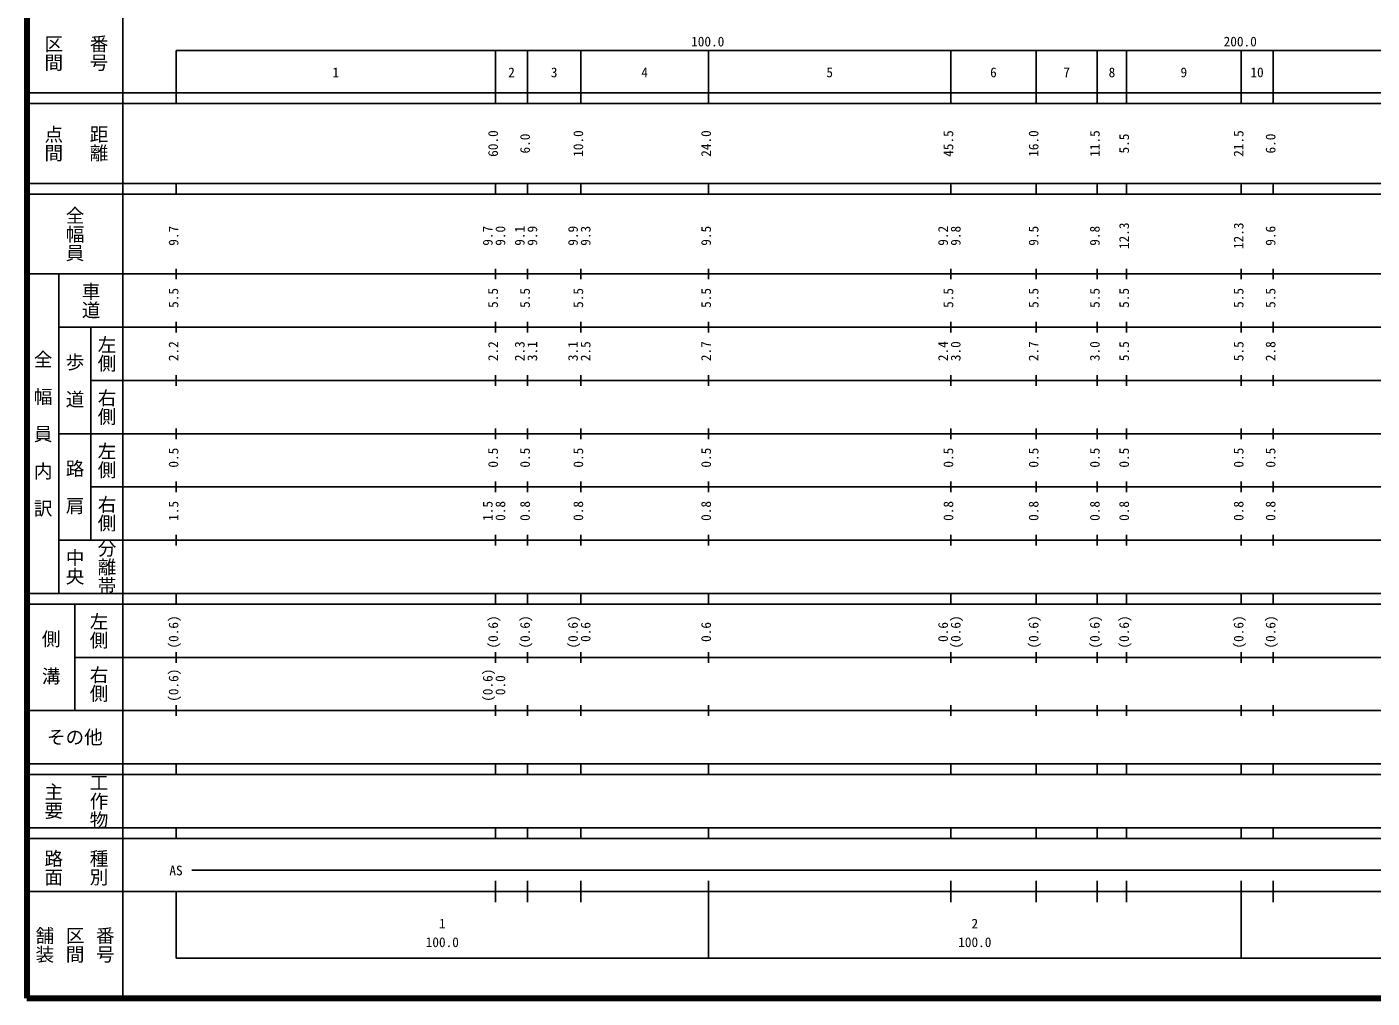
# Model space of a CAD drawing. Units: millimetres on the paper, enlarged 1000 times. Extents: x 40000 to 680000, y 20000 to 380000.
# Drawn here: x 40000 to 292605, y 20000 to 202409 of the extents above; entities that cross this region are included whole.
import ezdxf
from ezdxf.enums import TextEntityAlignment as Align

# ---------------------------------------------------------------- set-up
doc = ezdxf.new("R2010")
doc.units = ezdxf.units.MM
doc.header["$LTSCALE"] = 1000
doc.layers.add('M-TTL', color=2, linetype='Continuous', lineweight=140)
doc.layers.add('M-TTL-BAND', color=7, linetype='Continuous', lineweight=25)
doc.styles.add('@ＭＳ ゴシック', font='')
doc.styles.add('ＭＳ ゴシック', font='')
doc.styles.get('@ＭＳ ゴシック').set_extended_font_data('@MS Gothic')
doc.styles.get('ＭＳ ゴシック').set_extended_font_data('MS Gothic')

msp = doc.modelspace()

# ---------------------------------------------------------------- linework, layer by layer
at = {"layer": 'M-TTL'}
for p, q in [((40000, 380000), (40000, 20000)), ((40000, 20000), (680000, 20000))]:
    msp.add_line(p, q, dxfattribs=at)
at = {"layer": 'M-TTL-BAND'}
for p, q in [((58000, 370000), (58000, 20000)), ((68000, 198000), (579000, 198000)), ((68000, 198000), (68000, 188000)), ((128000, 188000), (128000, 198000)), ((134000, 188000), (134000, 198000)), ((144000, 188000), (144000, 198000)), ((168000, 188000), (168000, 198000)), ((213500, 188000), (213500, 198000)), ((229500, 188000), (229500, 198000)), ((241000, 188000), (241000, 198000)), ((246500, 188000), (246500, 198000)), ((268000, 188000), (268000, 198000)), ((274000, 188000), (274000, 198000)), ((40000, 190000), (579000, 190000)), ((40000, 188000), (579000, 188000)), ((40000, 173000), (579000, 173000)), ((68000, 171000), (68000, 173000)), ((128000, 171000), (128000, 173000)), ((134000, 171000), (134000, 173000)), ((144000, 171000), (144000, 173000)), ((168000, 171000), (168000, 173000)), ((213500, 171000), (213500, 173000)), ((229500, 171000), (229500, 173000)), ((241000, 171000), (241000, 173000)), ((246500, 171000), (246500, 173000)), ((268000, 171000), (268000, 173000)), ((274000, 171000), (274000, 173000)), ((40000, 171000), (579000, 171000)), ((68000, 155000), (68000, 157000)), ((128000, 155000), (128000, 157000)), ((134000, 155000), (134000, 157000)), ((144000, 155000), (144000, 157000)), ((168000, 155000), (168000, 157000)), ((213500, 155000), (213500, 157000)), ((229500, 155000), (229500, 157000)), ((241000, 155000), (241000, 157000)), ((246500, 155000), (246500, 157000)), ((268000, 155000), (268000, 157000)), ((274000, 155000), (274000, 157000)), ((40000, 156000), (579000, 156000)), ((46000, 96000), (46000, 156000)), ((68000, 145000), (68000, 147000)), ((128000, 145000), (128000, 147000)), ((134000, 145000), (134000, 147000)), ((144000, 145000), (144000, 147000)), ((168000, 145000), (168000, 147000)), ((213500, 145000), (213500, 147000)), ((229500, 145000), (229500, 147000)), ((241000, 145000), (241000, 147000)), ((246500, 145000), (246500, 147000)), ((268000, 145000), (268000, 147000)), ((274000, 145000), (274000, 147000)), ((46000, 146000), (579000, 146000)), ((52000, 146000), (52000, 106000)), ((68000, 135000), (68000, 137000)), ((128000, 135000), (128000, 137000)), ((134000, 135000), (134000, 137000)), ((144000, 135000), (144000, 137000)), ((168000, 135000), (168000, 137000)), ((213500, 135000), (213500, 137000)), ((229500, 135000), (229500, 137000)), ((241000, 135000), (241000, 137000)), ((246500, 135000), (246500, 137000)), ((268000, 135000), (268000, 137000)), ((274000, 135000), (274000, 137000)), ((52000, 136000), (579000, 136000)), ((68000, 125000), (68000, 127000)), ((128000, 125000), (128000, 127000)), ((134000, 125000), (134000, 127000)), ((144000, 125000), (144000, 127000)), ((168000, 125000), (168000, 127000)), ((213500, 125000), (213500, 127000)), ((229500, 125000), (229500, 127000)), ((241000, 125000), (241000, 127000)), ((246500, 125000), (246500, 127000)), ((268000, 125000), (268000, 127000)), ((274000, 125000), (274000, 127000)), ((46000, 126000), (579000, 126000)), ((68000, 115000), (68000, 117000)), ((128000, 115000), (128000, 117000)), ((134000, 115000), (134000, 117000)), ((144000, 115000), (144000, 117000)), ((168000, 115000), (168000, 117000)), ((213500, 115000), (213500, 117000)), ((229500, 115000), (229500, 117000)), ((241000, 115000), (241000, 117000)), ((246500, 115000), (246500, 117000)), ((268000, 115000), (268000, 117000)), ((274000, 115000), (274000, 117000)), ((52000, 116000), (579000, 116000)), ((68000, 105000), (68000, 107000)), ((128000, 105000), (128000, 107000)), ((134000, 105000), (134000, 107000)), ((144000, 105000), (144000, 107000)), ((168000, 105000), (168000, 107000)), ((213500, 105000), (213500, 107000)), ((229500, 105000), (229500, 107000)), ((241000, 105000), (241000, 107000)), ((246500, 105000), (246500, 107000)), ((268000, 105000), (268000, 107000)), ((274000, 105000), (274000, 107000)), ((46000, 106000), (579000, 106000)), ((40000, 96000), (579000, 96000)), ((68000, 94000), (68000, 96000)), ((128000, 94000), (128000, 96000)), ((134000, 94000), (134000, 96000)), ((144000, 94000), (144000, 96000)), ((168000, 94000), (168000, 96000)), ((213500, 94000), (213500, 96000)), ((229500, 94000), (229500, 96000)), ((241000, 94000), (241000, 96000)), ((246500, 94000), (246500, 96000)), ((268000, 94000), (268000, 96000)), ((274000, 94000), (274000, 96000)), ((40000, 94000), (579000, 94000)), ((49000, 94000), (49000, 74000)), ((49000, 84000), (579000, 84000)), ((68000, 83000), (68000, 85000)), ((128000, 83000), (128000, 85000)), ((134000, 83000), (134000, 85000)), ((144000, 83000), (144000, 85000)), ((168000, 83000), (168000, 85000)), ((213500, 83000), (213500, 85000)), ((229500, 83000), (229500, 85000)), ((241000, 83000), (241000, 85000)), ((246500, 83000), (246500, 85000)), ((268000, 83000), (268000, 85000)), ((274000, 83000), (274000, 85000)), ((40000, 74000), (579000, 74000)), ((68000, 73000), (68000, 75000)), ((128000, 73000), (128000, 75000)), ((134000, 73000), (134000, 75000)), ((144000, 73000), (144000, 75000)), ((168000, 73000), (168000, 75000)), ((213500, 73000), (213500, 75000)), ((229500, 73000), (229500, 75000)), ((241000, 73000), (241000, 75000)), ((246500, 73000), (246500, 75000)), ((268000, 73000), (268000, 75000)), ((274000, 73000), (274000, 75000)), ((40000, 64000), (579000, 64000)), ((68000, 62000), (68000, 64000)), ((128000, 62000), (128000, 64000)), ((134000, 62000), (134000, 64000)), ((144000, 62000), (144000, 64000)), ((168000, 62000), (168000, 64000)), ((213500, 62000), (213500, 64000)), ((229500, 62000), (229500, 64000)), ((241000, 62000), (241000, 64000)), ((246500, 62000), (246500, 64000)), ((268000, 62000), (268000, 64000)), ((274000, 62000), (274000, 64000)), ((40000, 62000), (579000, 62000)), ((40000, 52000), (579000, 52000)), ((68000, 50000), (68000, 52000)), ((128000, 50000), (128000, 52000)), ((134000, 50000), (134000, 52000)), ((144000, 50000), (144000, 52000)), ((168000, 50000), (168000, 52000)), ((213500, 50000), (213500, 52000)), ((229500, 50000), (229500, 52000)), ((241000, 50000), (241000, 52000)), ((246500, 50000), (246500, 52000)), ((268000, 50000), (268000, 52000)), ((274000, 50000), (274000, 52000)), ((40000, 50000), (579000, 50000)), ((71000, 44000), (565000, 44000)), ((128000, 38000), (128000, 42000)), ((134000, 38000), (134000, 42000)), ((144000, 38000), (144000, 42000)), ((168000, 27500), (168000, 42000)), ((213500, 38000), (213500, 42000)), ((229500, 38000), (229500, 42000)), ((241000, 38000), (241000, 42000)), ((246500, 38000), (246500, 42000)), ((268000, 27500), (268000, 42000)), ((274000, 38000), (274000, 42000)), ((40000, 40000), (579000, 40000)), ((68000, 40000), (68000, 27500)), ((68000, 27500), (579000, 27500))]:
    msp.add_line(p, q, dxfattribs=at)

# ---------------------------------------------------------------- texts
at = {"layer": 'M-TTL-BAND', "style": '@ＭＳ ゴシック'}
for s, p in [('区間', (45000, 197500)), ('番号', (53500, 197500)), ('点間', (45000, 180500)), ('距離', (53500, 180500)), ('全幅員', (49000, 163500)), ('車道', (52000, 151000)), ('左側', (55000, 141000)), ('全\u3000幅\u3000員\u3000内\u3000訳', (43000, 126000)), ('歩\u3000道', (49000, 136000)), ('右側', (55000, 131000)), ('左側', (55000, 121000)), ('路\u3000肩', (49000, 116000)), ('右側', (55000, 111000)), ('中央', (49000, 101000)), ('分離帯', (55000, 101000)), ('左側', (53500, 89000)), ('側\u3000溝', (44500, 84000)), ('右側', (53500, 79000)), ('工作物', (53500, 57000)), ('主要', (45000, 57000)), ('路面', (45000, 44500)), ('種別', (53500, 44500)), ('舗装', (43333, 30000)), ('区間', (49000, 30000)), ('番号', (54667, 30000))]:
    msp.add_text(s, height=2566, rotation=270, dxfattribs=at).set_placement(p, align=Align.MIDDLE_CENTER)
at = {"layer": 'M-TTL-BAND', "style": 'ＭＳ ゴシック'}
for s, p in [('100.0', (167844, 198195)), ('200.0', (267844, 198195)), ('1', (98000, 192405)), ('2', (131000, 192405)), ('3', (139000, 192405)), ('4', (156000, 192405)), ('5', (190750, 192405)), ('6', (221500, 192405)), ('7', (235250, 192405)), ('8', (243750, 192405)), ('9', (257250, 192405)), ('10', (271000, 192405)), ('AS', (68000, 42500)), ('1', (118000, 32523)), ('2', (218000, 32523)), ('100.0', (118000, 29033)), ('100.0', (218000, 29033))]:
    msp.add_text(s, height=1833, dxfattribs=at).set_placement(p, align=Align.BOTTOM_CENTER)
for s, p in [('60.0', (129000, 180500)), ('6.0', (135000, 180500)), ('10.0', (145000, 180500)), ('24.0', (169000, 180500)), ('45.5', (214500, 180500)), ('16.0', (230500, 180500)), ('11.5', (242000, 180500)), ('5.5', (247500, 180500)), ('21.5', (269000, 180500)), ('6.0', (275000, 180500)), ('9.7', (69000, 163174)), ('9.7', (128000, 163174)), ('9.0', (130370, 163174)), ('9.1', (134000, 163174)), ('9.9', (136370, 163174)), ('9.9', (144000, 163174)), ('9.3', (146370, 163174)), ('9.5', (169000, 163174)), ('9.2', (213500, 163174)), ('9.8', (215870, 163174)), ('9.5', (230500, 163174)), ('9.8', (242000, 163174)), ('12.3', (247500, 163174)), ('12.3', (269000, 163174)), ('9.6', (275000, 163174)), ('5.5', (69000, 151500)), ('5.5', (129000, 151500)), ('5.5', (135000, 151500)), ('5.5', (145000, 151500)), ('5.5', (169000, 151500)), ('5.5', (214500, 151500)), ('5.5', (230500, 151500)), ('5.5', (242000, 151500)), ('5.5', (247500, 151500)), ('5.5', (269000, 151500)), ('5.5', (275000, 151500)), ('2.2', (69000, 141500)), ('2.2', (129000, 141500)), ('2.3', (134000, 141500)), ('3.1', (136370, 141500)), ('3.1', (144000, 141500)), ('2.5', (146370, 141500)), ('2.7', (169000, 141500)), ('2.4', (213500, 141500)), ('3.0', (215870, 141500)), ('2.7', (230500, 141500)), ('3.0', (242000, 141500)), ('5.5', (247500, 141500)), ('5.5', (269000, 141500)), ('2.8', (275000, 141500)), ('0.5', (69000, 121500)), ('0.5', (129000, 121500)), ('0.5', (135000, 121500)), ('0.5', (145000, 121500)), ('0.5', (169000, 121500)), ('0.5', (214500, 121500)), ('0.5', (230500, 121500)), ('0.5', (242000, 121500)), ('0.5', (247500, 121500)), ('0.5', (269000, 121500)), ('0.5', (275000, 121500)), ('1.5', (69000, 111500)), ('1.5', (128000, 111500)), ('0.8', (130370, 111500)), ('0.8', (135000, 111500)), ('0.8', (145000, 111500)), ('0.8', (169000, 111500)), ('0.8', (214500, 111500)), ('0.8', (230500, 111500)), ('0.8', (242000, 111500)), ('0.8', (247500, 111500)), ('0.8', (269000, 111500)), ('0.8', (275000, 111500)), ('(0.6)', (69000, 88764)), ('(0.6)', (129000, 88764)), ('(0.6)', (135000, 88764)), ('(0.6)', (144000, 88764)), ('(0.6)', (215870, 88764)), ('(0.6)', (230500, 88764)), ('(0.6)', (242000, 88764)), ('(0.6)', (247500, 88764)), ('(0.6)', (269000, 88764)), ('(0.6)', (275000, 88764)), ('0.6', (146370, 88764)), ('0.6', (169000, 88764)), ('0.6', (213500, 88764)), ('(0.6)', (69000, 78764)), ('(0.6)', (128000, 78764)), ('0.0', (130370, 78764))]:
    msp.add_text(s, height=1833, rotation=90, dxfattribs=at).set_placement(p, align=Align.BOTTOM_CENTER)
msp.add_text('その他', height=2566, dxfattribs=at).set_placement((49000, 69000), align=Align.MIDDLE_CENTER)

doc.saveas('drawing.dxf')
